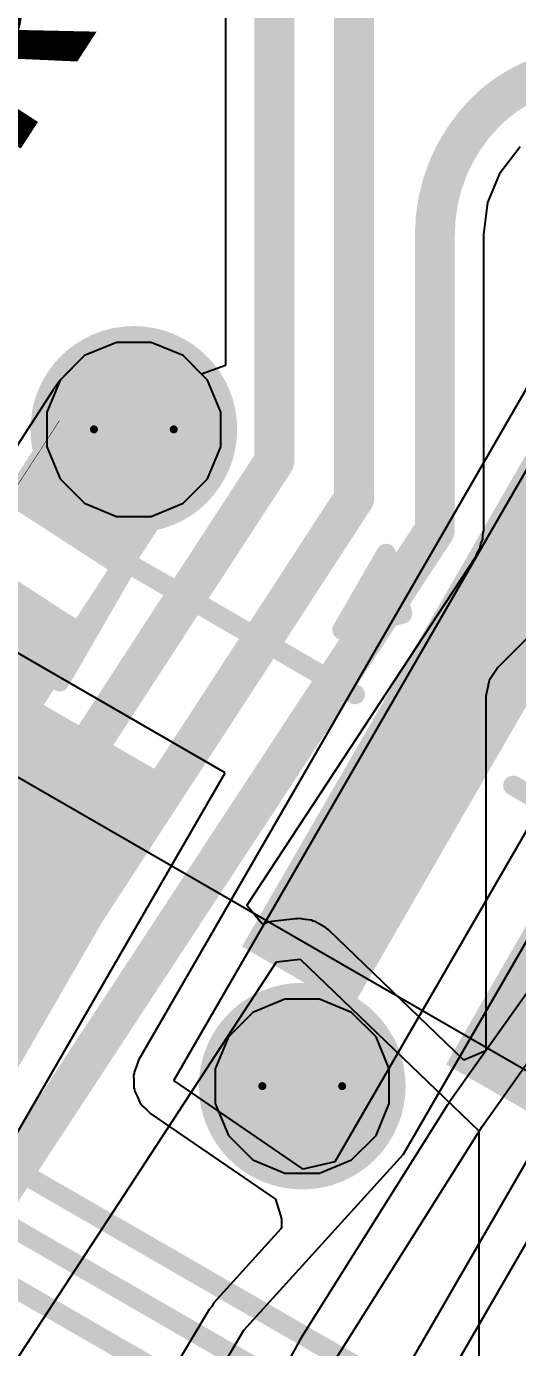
# Model space of a CAD drawing. Header units: inches. Extents: x -30 to 282, y -86 to 78.
# Drawn here: x -18.88 to -15.75, y -29.23 to -20.82 of the extents above; entities that cross this region are included whole.
import ezdxf

# ---------------------------------------------------------------- set-up
doc = ezdxf.new("R2010")
doc.units = ezdxf.units.IN
for name, color, linetype in [('Board Outline', 216, 'Continuous'), ('Bottom Layer', 5, 'Continuous'), ('Bottom Overlay', 54, 'Continuous'), ('Bottom Paste', 16, 'Continuous'), ('Bottom Solder', 6, 'Continuous'), ('Dimensions', 6, 'Continuous'), ('Drill Drawing', 1, 'Continuous'), ('GND 01', 76, 'Continuous'), ('GND 02', 16, 'Continuous'), ('PWR', 156, 'Continuous'), ('SIG 01', 90, 'Continuous'), ('Top Layer', 1, 'Continuous'), ('Top Overlay', 2, 'Continuous'), ('Top Paste', 8, 'Continuous'), ('Top Solder', 216, 'Continuous'), ('Via Holes', 16, 'Continuous')]:
    doc.layers.add(name, color=color, linetype=linetype)
doc.styles.add('Arial_Bold', font='', dxfattribs={"height": 0.2})
doc.styles.get('Arial_Bold').set_extended_font_data('Arial', bold=True)

# ---------------------------------------------------------------- blocks, each defined once
blk = doc.blocks.new('B6B_ZR_SM4_TF_LF__SN__B_34')
at = {"layer": 'Bottom Layer'}
for points in [[(-4.100055299999999, 3.274948999999999), (-3.400056699999999, 3.274948999999999), (-3.400056699999999, -0.725043), (-4.100055299999999, -0.725043)], [(-2.5999313, 3.274948999999999), (-1.8999327, 3.274948999999999), (-1.8999327, -0.725043), (-2.5999313, -0.725043)], [(-6.550088499999999, -0.1249553), (-5.0500915, -0.1249553), (-5.0500915, -2.4249507), (-6.550088499999999, -2.4249507)]]:
    blk.add_hatch(color=5, dxfattribs=at).paths.add_polyline_path(points)
at = {"layer": 'Bottom Overlay'}
blk.add_hatch(color=54, dxfattribs=at).paths.add_polyline_path([(-4.5936281, 1.70963082), (-4.5936281, 1.41753082), (-4.403128099999999, 1.41753082), (-4.403128099999999, 1.70963082)])
at = {"layer": 'Bottom Paste'}
for points in [[(-4.100055299999999, 3.274948999999999), (-3.400056699999999, 3.274948999999999), (-3.400056699999999, -0.725043), (-4.100055299999999, -0.725043)], [(-2.5999313, 3.274948999999999), (-1.8999327, 3.274948999999999), (-1.8999327, -0.725043), (-2.5999313, -0.725043)], [(-6.550088499999999, -0.1249553), (-5.0500915, -0.1249553), (-5.0500915, -2.4249507), (-6.550088499999999, -2.4249507)]]:
    blk.add_hatch(color=16, dxfattribs=at).paths.add_polyline_path(points)
at = {"layer": 'Bottom Solder'}
for points in [[(-4.1508553, 3.325749), (-3.3492567, 3.325749), (-3.3492567, -0.775843), (-4.1508553, -0.775843)], [(-2.6507313, 3.325749), (-1.8491327, 3.325749), (-1.8491327, -0.775843), (-2.6507313, -0.775843)], [(-6.600888499999999, -0.0741553), (-4.9992915, -0.0741553), (-4.9992915, -2.4757507), (-6.600888499999999, -2.4757507)]]:
    blk.add_hatch(color=6, dxfattribs=at).paths.add_polyline_path(points)
at = {"layer": 'Bottom Overlay', "const_width": 0.127}
for points in [[(-4.60629, 1.290447), (-4.60629, 1.849247)], [(-4.60629, 1.849247), (-4.32689, 1.569847)], [(-4.60629, 1.290447), (-4.32689, 1.569847)], [(-6.000013399999999, 0.9749281999999999), (-4.331081, 0.97493074)], [(-6.000013399999999, 0.1060958), (-6.000013399999999, 0.9749281999999999)], [(-3.16880494, 0.9749281999999999), (-2.831084, 0.9749281999999999)], [(-6.000013399999999, -2.7249882), (6.000013399999999, -2.7249882)]]:
    blk.add_lwpolyline(points, dxfattribs=at)
at = {"layer": 'Bottom Overlay', "const_width": 0.0635}
for points in [[(-4.63804, 1.849247, 1), (-4.57454, 1.849247, 1)], [(-4.63804, 1.849247, 1), (-4.57454, 1.849247, 1)], [(-4.358639999999999, 1.569847, 1), (-4.29514, 1.569847, 1)], [(-4.358639999999999, 1.569847, 1), (-4.29514, 1.569847, 1)], [(-4.63804, 1.290447, 1), (-4.57454, 1.290447, 1)], [(-4.63804, 1.290447, 1), (-4.57454, 1.290447, 1)], [(-6.031763399999999, 0.9749281999999999, 1), (-5.9682634, 0.9749281999999999, 1)], [(-6.031763399999999, 0.9749281999999999, 1), (-5.9682634, 0.9749281999999999, 1)], [(-4.362831, 0.97493074, 1), (-4.299331, 0.97493074, 1)], [(-3.20055494, 0.9749281999999999, 1), (-3.13705494, 0.9749281999999999, 1)], [(-6.031763399999999, 0.1060958, 1), (-5.9682634, 0.1060958, 1)]]:
    blk.add_lwpolyline(points, format="xyb", close=True, dxfattribs=at)
blk = doc.blocks.new('B6B_ZR_SM4_TF_LF__SN__B_35')
at = {"layer": 'Bottom Overlay', "const_width": 0.127}
blk.add_lwpolyline([(6.000013399999999, -2.7249882), (-6.000013399999999, -2.7249882)], dxfattribs=at)
blk = doc.blocks.new('R___0603_104')
at = {"layer": 'Top Layer'}
for points in [[(-0.3810025399999999, 0.4444720599999999), (-0.3810025400000001, -0.44452794), (-1.14300254, -0.44452794), (-1.14300254, 0.44447206)], [(1.14296698, 0.4445), (1.14296698, -0.4445), (0.3809669799999999, -0.4445), (0.3809669800000001, 0.4445)]]:
    blk.add_hatch(color=1, dxfattribs=at).paths.add_polyline_path(points)
at = {"layer": 'Top Paste'}
for points in [[(-0.3810025399999999, 0.4444720599999999), (-0.3810025400000001, -0.44452794), (-1.14300254, -0.44452794), (-1.14300254, 0.44447206)], [(1.14296698, 0.4445), (1.14296698, -0.4445), (0.3809669799999999, -0.4445), (0.3809669800000001, 0.4445)]]:
    blk.add_hatch(color=8, dxfattribs=at).paths.add_polyline_path(points)
at = {"layer": 'Top Solder'}
for points in [[(-0.2794025399999999, 0.54607206), (-0.27940254, -0.54612794), (-1.24460254, -0.54612794), (-1.24460254, 0.54607206)], [(1.24456698, 0.5460999999999999), (1.24456698, -0.5461), (0.2793669799999999, -0.5460999999999999), (0.2793669800000001, 0.5461)]]:
    blk.add_hatch(color=216, dxfattribs=at).paths.add_polyline_path(points)
at = {"layer": 'Top Overlay', "const_width": 0.127}
for points in [[(-1.21920254, 0.53337206), (1.21918476, 0.5333873)], [(-1.21920254, 0.53337206), (-1.21916444, -0.5334228599999999)], [(1.21918476, 0.5333873), (1.2192381, -0.53344318)], [(-1.21916444, -0.5334228599999999), (1.2192381, -0.53344318)]]:
    blk.add_lwpolyline(points, dxfattribs=at)
at = {"layer": 'Top Overlay', "const_width": 0.0635}
for points in [[(-1.25095254, 0.53337206, 1), (-1.18745254, 0.53337206, 1)], [(-1.25095254, 0.53337206, 1), (-1.18745254, 0.53337206, 1)], [(1.18743476, 0.5333873, 1), (1.25093476, 0.5333873, 1)], [(1.18743476, 0.5333873, 1), (1.25093476, 0.5333873, 1)], [(-1.25091444, -0.5334228599999999, 1), (-1.18741444, -0.5334228599999999, 1)], [(-1.25091444, -0.5334228599999999, 1), (-1.18741444, -0.5334228599999999, 1)], [(1.1874881, -0.53344318, 1), (1.2509881, -0.53344318, 1)], [(1.1874881, -0.53344318, 1), (1.2509881, -0.53344318, 1)]]:
    blk.add_lwpolyline(points, format="xyb", close=True, dxfattribs=at)
blk = doc.blocks.new('R___0402_105')
at = {"layer": 'Top Layer'}
for points in [[(-0.6984746, -0.31748222), (-0.6984746, 0.31751778), (-0.2412746, 0.31751778), (-0.2412746, -0.31748222)], [(0.2413507999999999, -0.31750254), (0.2413508, 0.31749746), (0.6985507999999999, 0.31749746), (0.6985507999999999, -0.31750254)]]:
    blk.add_hatch(color=1, dxfattribs=at).paths.add_polyline_path(points)
at = {"layer": 'Top Paste'}
for points in [[(-0.6984746, -0.31748222), (-0.6984746, 0.31751778), (-0.2412746, 0.31751778), (-0.2412746, -0.31748222)], [(0.2413507999999999, -0.31750254), (0.2413508, 0.31749746), (0.6985507999999999, 0.31749746), (0.6985507999999999, -0.31750254)]]:
    blk.add_hatch(color=8, dxfattribs=at).paths.add_polyline_path(points)
at = {"layer": 'Top Solder'}
for points in [[(-0.7534757599999999, -0.37248338), (-0.7534757599999999, 0.37251894), (-0.18627344, 0.37251894), (-0.18627344, -0.37248338)], [(0.18634964, -0.3725037), (0.18634964, 0.3724986199999999), (0.7535519599999999, 0.3724986199999999), (0.7535519599999999, -0.3725037)]]:
    blk.add_hatch(color=216, dxfattribs=at).paths.add_polyline_path(points)
at = {"layer": 'Top Overlay'}
for points, const_width in [([(0.7874050799999999, 0.40643048), (-0.7873720599999999, 0.40639746)], 0.127), ([(-0.7873237999999999, -0.40635428), (-0.7873720599999999, 0.40639746)], 0.127), ([(0.7874279399999999, -0.40635682), (0.7874050799999999, 0.40643048)], 0.127), ([(0.7874279399999999, -0.40635682), (-0.7873237999999999, -0.40635428)], 0.127), ([(0.81286096, -0.4318101599999999), (-0.8127364999999999, -0.4317974599999999)], 0.0032258)]:
    blk.add_lwpolyline(points, dxfattribs=dict(at, const_width=const_width))
for points, const_width in [([(-0.8191220599999999, 0.40639746, 1), (-0.75562206, 0.40639746, 1)], 0.0635), ([(-0.8191220599999999, 0.40639746, 1), (-0.75562206, 0.40639746, 1)], 0.0635), ([(0.75565508, 0.40643048, 1), (0.8191550799999999, 0.40643048, 1)], 0.0635), ([(0.75565508, 0.40643048, 1), (0.8191550799999999, 0.40643048, 1)], 0.0635), ([(-0.8190737999999999, -0.40635428, 1), (-0.7555738, -0.40635428, 1)], 0.0635), ([(-0.8190737999999999, -0.40635428, 1), (-0.7555738, -0.40635428, 1)], 0.0635), ([(0.7556779399999999, -0.40635682, 1), (0.8191779399999999, -0.40635682, 1)], 0.0635), ([(0.7556779399999999, -0.40635682, 1), (0.8191779399999999, -0.40635682, 1)], 0.0635), ([(-0.8135416799999999, -0.4317974599999999, 1), (-0.81193132, -0.4317974599999999, 1)], 0.0016129), ([(0.8120557799999999, -0.4318101599999999, 1), (0.81366614, -0.4318101599999999, 1)], 0.0016129)]:
    blk.add_lwpolyline(points, format="xyb", close=True, dxfattribs=dict(at, const_width=const_width))

msp = doc.modelspace()

# ---------------------------------------------------------------- hatches: boundary and pattern name
at = {"layer": 'Bottom Layer'}
h = msp.add_hatch(color=5, dxfattribs=at)
edge = h.paths.add_edge_path()
edge.add_arc((-18.1958361, -23.38592732), 0.2999994, 0, 360)
h = msp.add_hatch(color=5, dxfattribs=at)
edge = h.paths.add_edge_path()
edge.add_arc((-17.12401706, -27.56709244), 0.2999994, 0, 360)
at = {"layer": 'GND 01'}
h = msp.add_hatch(color=76, dxfattribs=at)
edge = h.paths.add_edge_path()
edge.add_arc((-18.1958361, -23.38592732), 0.6579997, 0, 360)
h = msp.add_hatch(color=76, dxfattribs=at)
edge = h.paths.add_edge_path()
edge.add_arc((-17.12401706, -27.56709244), 0.6579997, 0, 360)
at = {"layer": 'GND 02'}
h = msp.add_hatch(color=16, dxfattribs=at)
edge = h.paths.add_edge_path()
edge.add_arc((-18.1958361, -23.38592732), 0.6579997, 0, 360)
h = msp.add_hatch(color=16, dxfattribs=at)
edge = h.paths.add_edge_path()
edge.add_arc((-17.12401706, -27.56709244), 0.6579997, 0, 360)
at = {"layer": 'PWR'}
h = msp.add_hatch(color=156, dxfattribs=at)
edge = h.paths.add_edge_path()
edge.add_arc((-18.1958361, -23.38592732), 0.2999994, 0, 360)
h = msp.add_hatch(color=156, dxfattribs=at)
edge = h.paths.add_edge_path()
edge.add_arc((-17.12401706, -27.56709244), 0.2999994, 0, 360)
at = {"layer": 'SIG 01'}
h = msp.add_hatch(color=90, dxfattribs=at)
edge = h.paths.add_edge_path()
edge.add_arc((-18.1958361, -23.38592732), 0.2999994, 0, 360)
h = msp.add_hatch(color=90, dxfattribs=at)
edge = h.paths.add_edge_path()
edge.add_arc((-17.12401706, -27.56709244), 0.2999994, 0, 360)
at = {"layer": 'Top Layer'}
h = msp.add_hatch(color=1, dxfattribs=at)
edge = h.paths.add_edge_path()
edge.add_arc((-18.1958361, -23.38592732), 0.2999994, 0, 360)
h = msp.add_hatch(color=1, dxfattribs=at)
edge = h.paths.add_edge_path()
edge.add_arc((-17.12401706, -27.56709244), 0.2999994, 0, 360)
at = {"layer": 'Via Holes'}
h = msp.add_hatch(color=7, dxfattribs=at)
edge = h.paths.add_edge_path()
edge.add_arc((-18.1958361, -23.38592732), 0.1499997, 0, 360)
h = msp.add_hatch(color=7, dxfattribs=at)
edge = h.paths.add_edge_path()
edge.add_arc((-17.12401706, -27.56709244), 0.1499997, 0, 360)

# ---------------------------------------------------------------- linework, layer by layer
at = {"layer": 'Board Outline', "const_width": 0.254}
msp.add_lwpolyline([(37.49466466, -16.44645174, -2.5025245443781), (-17.29285086, -16.44645174)], format="xyb", dxfattribs=at)
at = {"layer": 'Bottom Layer'}
for p, q in [((-18.306034, -22.83192792), (-18.50965056, -22.91626862)), ((-18.0856382, -22.83192792), (-18.306034, -22.83192792)), ((-17.88202164, -22.91626862), (-18.0856382, -22.83192792)), ((-18.50965056, -22.91626862), (-18.6654948, -23.07211286)), ((-17.7261774, -23.07211286), (-17.88202164, -22.91626862)), ((-18.6654948, -23.07211286), (-18.7498355, -23.27572942)), ((-15.66268902, -23.0667179), (-18.16533832, -27.40143364)), ((-17.6418367, -23.27572942), (-17.7261774, -23.07211286)), ((-17.94105886, -27.53092284), (-15.43840956, -23.1962071)), ((-18.7498355, -23.27572942), (-18.7498355, -23.49612522)), ((-17.6418367, -23.49612522), (-17.6418367, -23.27572942)), ((-18.7498355, -23.49612522), (-18.6654948, -23.69974178)), ((-17.7261774, -23.69974178), (-17.6418367, -23.49612522)), ((-18.6654948, -23.69974178), (-18.50965056, -23.85558602)), ((-17.88202164, -23.85558602), (-17.7261774, -23.69974178)), ((-14.44482252, -23.76985594), (-16.91551862, -28.04922762)), ((-18.50965056, -23.85558602), (-18.306034, -23.93992672)), ((-18.0856382, -23.93992672), (-17.88202164, -23.85558602)), ((-18.306034, -23.93992672), (-18.0856382, -23.93992672)), ((-16.48046742, -28.00135116), (-14.13926306, -23.9462691)), ((-13.53304634, -24.2962684), (-17.23754236, -30.71264114)), ((-17.0132629, -30.8421278), (-13.37585082, -24.54195244)), ((-17.61414562, -25.57262094), (-19.3531236, -24.56862244)), ((-19.01814332, -28.0044144), (-17.61414562, -25.57262094)), ((-18.16533832, -27.40143364), (-18.17841678, -27.43995782)), ((-18.19456102, -27.48751678), (-18.19781984, -27.49712052)), ((-18.19781984, -27.49712052), (-18.19515792, -27.5377275)), ((-18.1944391, -27.47737202), (-18.19456102, -27.48751678)), ((-18.17841678, -27.43995782), (-18.1944391, -27.47737202)), ((-18.19515792, -27.5377275), (-18.19564306, -27.57841321999999)), ((-18.19564306, -27.57841321999999), (-18.1918737, -27.587829)), ((-18.1918737, -27.587829), (-18.19121076, -27.5979509)), ((-17.11802266, -28.09517367999999), (-17.94105886, -27.53092284)), ((-18.19121076, -27.5979509), (-18.17321232, -27.63444815999999)), ((-18.17321232, -27.63444815999999), (-18.1580917, -27.67222304)), ((-18.1580917, -27.67222304), (-18.1510051, -27.67947982)), ((-18.1510051, -27.67947982), (-18.14651946, -27.6885781)), ((-18.14651946, -27.6885781), (-18.11592008, -27.71541066)), ((-18.11592008, -27.71541066), (-18.08749748, -27.7445216)), ((-18.08749748, -27.7445216), (-17.29499716, -28.28783776)), ((-17.49478594, -29.12119906), (-16.48046742, -28.00135116)), ((-16.91551862, -28.04922762), (-17.11802266, -28.09517367999999)), ((-17.29499716, -28.28783776), (-17.25647552, -28.41293022)), ((-17.25647552, -28.41293022), (-17.2566838, -28.4655006)), ((-17.26016868, -28.47639973999999), (-17.6867312, -28.94734368)), ((-17.2566838, -28.4655006), (-17.26016868, -28.47639973999999)), ((-17.7174271, -28.98891332), (-18.36008266, -30.0705139)), ((-17.70006874, -28.96961186), (-17.7174271, -28.98891332)), ((-17.6867312, -28.94734368), (-17.70006874, -28.96961186)), ((-18.1374415, -30.20279964), (-17.49478594, -29.12119906))]:
    msp.add_line(p, q, dxfattribs=at)
at = {"layer": 'Dimensions'}
for points, const_width in [([(-20.6920338, -24.58493686), (-6.83562768, -32.5849361)], 0.0127), ([(-23.6740827, -25.7499993), (-6.353576319999999, -35.74999962)], 0.127)]:
    msp.add_lwpolyline(points, dxfattribs=dict(at, const_width=const_width))
at = {"layer": 'Drill Drawing'}
for points, const_width in [([(-17.9418361, -23.38592732, 1), (-18.4498361, -23.38592732, 1)], 0.0508), ([(-18.4625361, -23.38592732, 1), (-18.4371361, -23.38592732, 1)], 0.0254), ([(-17.9545361, -23.38592732, 1), (-17.9291361, -23.38592732, 1)], 0.0254), ([(-16.87001706, -27.56709244, 1), (-17.37801706, -27.56709244, 1)], 0.0508), ([(-17.39071706, -27.56709244, 1), (-17.36531706, -27.56709244, 1)], 0.0254), ([(-16.88271706, -27.56709244, 1), (-16.85731706, -27.56709244, 1)], 0.0254)]:
    msp.add_lwpolyline(points, format="xyb", close=True, dxfattribs=dict(at, const_width=const_width))
at = {"layer": 'PWR'}
for p, q in [((-15.17269254, -26.23876134), (-16.19082868, -27.67369116)), ((-15.97961752, -27.8235537), (-14.96148138, -26.38862134)), ((-17.23421496, -27.01309304), (-17.43783152, -27.09743374)), ((-17.01381916, -27.01309304), (-17.23421496, -27.01309304)), ((-16.8102026, -27.09743374), (-17.01381916, -27.01309304)), ((-17.43783152, -27.09743374), (-17.59367576, -27.25327798)), ((-16.65435836, -27.25327798), (-16.8102026, -27.09743374)), ((-17.59367576, -27.25327798), (-17.67801646, -27.45689454)), ((-16.57001766, -27.45689454), (-16.65435836, -27.25327798)), ((-17.67801646, -27.45689454), (-17.67801646, -27.67729034)), ((-16.57001766, -27.67729034), (-16.57001766, -27.45689454)), ((-17.67801646, -27.67729034), (-17.59367576, -27.8809069)), ((-16.19889826, -27.68576886), (-17.1349797, -29.17552966)), ((-16.65435836, -27.8809069), (-16.57001766, -27.67729034)), ((-16.19383858, -27.68041708), (-16.19889826, -27.68576886)), ((-16.19082868, -27.67369116), (-16.19383858, -27.68041708)), ((-16.91569896, -29.3133145), (-15.97961752, -27.8235537)), ((-17.59367576, -27.8809069), (-17.43783152, -28.03675114)), ((-16.8102026, -28.03675114), (-16.65435836, -27.8809069)), ((-17.43783152, -28.03675114), (-17.23421496, -28.12109184)), ((-17.01381916, -28.12109184), (-16.8102026, -28.03675114)), ((-17.23421496, -28.12109184), (-17.01381916, -28.12109184)), ((-17.1376086, -29.1824156), (-17.14236094, -29.18804424)), ((-17.1349797, -29.17552966), (-17.1376086, -29.1824156)), ((-17.14236094, -29.18804424), (-17.35120482, -29.56592004))]:
    msp.add_line(p, q, dxfattribs=at)
at = {"layer": 'SIG 01'}
for p, q in [((-18.306034, -22.83192792), (-18.50965056, -22.91626862)), ((-18.0856382, -22.83192792), (-18.306034, -22.83192792)), ((-17.88202164, -22.91626862), (-18.0856382, -22.83192792)), ((-18.50965056, -22.91626862), (-18.6654948, -23.07211286)), ((-17.7261774, -23.07211286), (-17.88202164, -22.91626862)), ((-18.6654948, -23.07211286), (-18.7498355, -23.27572942)), ((-17.6418367, -23.27572942), (-17.7261774, -23.07211286)), ((-18.7498355, -23.27572942), (-18.7498355, -23.49612522)), ((-17.6418367, -23.49612522), (-17.6418367, -23.27572942)), ((-18.7498355, -23.49612522), (-18.6654948, -23.69974178)), ((-17.7261774, -23.69974178), (-17.6418367, -23.49612522)), ((-18.6654948, -23.69974178), (-18.50965056, -23.85558602)), ((-17.88202164, -23.85558602), (-17.7261774, -23.69974178)), ((-18.50965056, -23.85558602), (-18.306034, -23.93992672)), ((-18.0856382, -23.93992672), (-17.88202164, -23.85558602)), ((-18.306034, -23.93992672), (-18.0856382, -23.93992672)), ((-17.23421496, -27.01309304), (-17.43783152, -27.09743374)), ((-17.01381916, -27.01309304), (-17.23421496, -27.01309304)), ((-16.8102026, -27.09743374), (-17.01381916, -27.01309304)), ((-17.43783152, -27.09743374), (-17.59367576, -27.25327798)), ((-16.65435836, -27.25327798), (-16.8102026, -27.09743374)), ((-17.59367576, -27.25327798), (-17.67801646, -27.45689454)), ((-16.57001766, -27.45689454), (-16.65435836, -27.25327798)), ((-17.67801646, -27.45689454), (-17.67801646, -27.67729034)), ((-16.57001766, -27.67729034), (-16.57001766, -27.45689454)), ((-17.67801646, -27.67729034), (-17.59367576, -27.8809069)), ((-16.65435836, -27.8809069), (-16.57001766, -27.67729034)), ((-17.59367576, -27.8809069), (-17.43783152, -28.03675114)), ((-16.8102026, -28.03675114), (-16.65435836, -27.8809069)), ((-17.43783152, -28.03675114), (-17.23421496, -28.12109184)), ((-17.01381916, -28.12109184), (-16.8102026, -28.03675114)), ((-17.23421496, -28.12109184), (-17.01381916, -28.12109184))]:
    msp.add_line(p, q, dxfattribs=at)
at = {"layer": 'Top Layer'}
for p, q in [((-17.61236508, -18.42112394), (-17.61236508, -22.97895328)), ((-15.86294008, -21.74912084), (-15.73750218, -21.58564898)), ((-15.94219062, -21.94044634), (-15.86294008, -21.74912084)), ((-15.9691959, -22.14558182), (-15.94219062, -21.94044634)), ((-15.96916034, -22.14576724), (-15.9691959, -22.14558182)), ((-15.96916034, -24.0269776), (-15.96916034, -22.14576724)), ((-18.306034, -22.83192792), (-18.50965056, -22.91626862)), ((-18.0856382, -22.83192792), (-18.306034, -22.83192792)), ((-17.88202164, -22.91626862), (-18.0856382, -22.83192792)), ((-18.50965056, -22.91626862), (-18.61486752, -23.02148558)), ((-17.76476508, -23.03352518), (-17.88202164, -22.91626862)), ((-18.61805014, -23.0246682), (-18.66549988, -23.07211032)), ((-18.6180349, -23.02465042), (-18.61805014, -23.0246682)), ((-18.61486752, -23.02148558), (-18.6180349, -23.02465042)), ((-17.61236508, -22.97895328), (-17.76476508, -23.03352518)), ((-18.66549988, -23.07211032), (-18.71095318, -23.13805126)), ((-18.7109481, -23.13805634), (-19.22281144, -23.92625644)), ((-18.71095318, -23.13805126), (-18.7109481, -23.13805634)), ((-14.89512642, -23.91750868), (-15.87885572, -24.90123544)), ((-15.97487026, -24.05568722), (-15.96916034, -24.0269776)), ((-15.97461626, -24.08495818), (-15.97487026, -24.05568722)), ((-15.99281536, -24.14590548), (-15.9865822, -24.11457204)), ((-15.9865822, -24.11457204), (-15.97461626, -24.08495818)), ((-17.47593406, -26.4177526), (-16.0200467, -24.19738366)), ((-16.0200467, -24.19738366), (-16.00908152, -24.17024884)), ((-16.00908152, -24.17024884), (-15.99281536, -24.14590548)), ((-15.87885572, -24.90123544), (-15.9349948, -24.98525356)), ((-15.9349948, -24.98525356), (-15.95470774, -25.08435928)), ((-15.95470774, -25.08435928), (-15.95470774, -27.34215512)), ((-17.47556322, -26.41874066), (-17.47593406, -26.4177526)), ((-17.38389716, -26.53041938), (-17.47556322, -26.41874066)), ((-17.37094316, -26.53556796), (-17.38389716, -26.53041938)), ((-17.3418627, -26.52316006), (-17.37094316, -26.53556796)), ((-17.32961736, -26.52303052), (-17.3418627, -26.52316006)), ((-17.31796384, -26.5193018), (-17.32961736, -26.52303052)), ((-17.1665392, -26.50206028), (-17.31796384, -26.5193018)), ((-17.1543472, -26.50307374), (-17.1665392, -26.50206028)), ((-17.14238888, -26.50044738), (-17.1543472, -26.50307374)), ((-17.1043346, -26.50723426), (-17.14238888, -26.50044738)), ((-17.06583836, -26.51043466), (-17.1043346, -26.50723426)), ((-17.05496208, -26.5160379), (-17.06583836, -26.51043466)), ((-17.04290978, -26.51818674), (-17.05496208, -26.5160379)), ((-17.01034952, -26.53901982), (-17.04290978, -26.51818674)), ((-16.97600872, -26.55670838), (-17.01034952, -26.53901982)), ((-16.96810424, -26.56604542), (-16.97600872, -26.55670838)), ((-16.95779184, -26.57264434), (-16.96810424, -26.56604542)), ((-16.09492082, -27.40187306), (-16.95779184, -26.57264434)), ((-19.68353188, -30.4439193), (-17.28866494, -26.77661396)), ((-17.28866494, -26.77661396), (-17.1372403, -26.75937244)), ((-17.1372403, -26.75937244), (-16.00035662, -27.85193058)), ((-15.95470774, -27.34215512), (-16.09492082, -27.40187306)), ((-16.00035662, -27.85193058), (-16.00035662, -29.8949745))]:
    msp.add_line(p, q, dxfattribs=at)
for points, const_width in [([(-17.30159354, -23.58728836), (-17.30159354, -18.42043052)], 0.254), ([(-16.79394152, -23.81880428), (-16.79394152, -18.66113616)], 0.254), ([(-16.27993188, -24.0269776), (-16.27993188, -22.14576724)], 0.254), ([(-18.4944893, -23.8540544), (-18.1958361, -23.38592732)], 0.3048), ([(-21.33397562, -29.78714642), (-17.30159354, -23.58728836)], 0.254), ([(-20.78944026, -29.96782932), (-16.79162758, -23.82111822)], 0.254), ([(-16.79394152, -23.81880428), (-16.79162758, -23.82111822)], 0.254), ([(-20.25960896, -30.09636856), (-16.27993188, -24.0269776)], 0.254)]:
    msp.add_lwpolyline(points, dxfattribs=dict(at, const_width=const_width))
at = {"layer": 'Top Layer', "const_width": 0.254}
for points in [[(-15.95759064, -21.36612948, -0.1993904596042989), (-15.27695192, -21.08346558)], [(-16.27993442, -22.14576724, -0.198574991962589), (-15.95759064, -21.36612948)]]:
    msp.add_lwpolyline(points, format="xyb", dxfattribs=at)
at = {"layer": 'Top Layer'}
for points, const_width in [([(-16.02109064, -21.36612948, 1), (-15.89409064, -21.36612948, 1)], 0.127), ([(-16.02109064, -21.36612948, 1), (-15.89409064, -21.36612948, 1)], 0.127), ([(-16.34343442, -22.14576724, 1), (-16.21643442, -22.14576724, 1)], 0.127), ([(-16.34343188, -22.14576724, 1), (-16.21643188, -22.14576724, 1)], 0.127), ([(-18.2720361, -23.38592732, 1), (-18.1196361, -23.38592732, 1)], 0.1524), ([(-17.36509354, -23.58728836, 1), (-17.23809354, -23.58728836, 1)], 0.127), ([(-17.36509354, -23.58728836, 1), (-17.23809354, -23.58728836, 1)], 0.127), ([(-18.5706893, -23.8540544, 1), (-18.4182893, -23.8540544, 1)], 0.1524), ([(-16.85744152, -23.81880428, 1), (-16.73044152, -23.81880428, 1)], 0.127), ([(-16.85744152, -23.81880428, 1), (-16.73044152, -23.81880428, 1)], 0.127), ([(-16.85512758, -23.82111822, 1), (-16.72812758, -23.82111822, 1)], 0.127), ([(-16.85512758, -23.82111822, 1), (-16.72812758, -23.82111822, 1)], 0.127), ([(-16.34343188, -24.0269776, 1), (-16.21643188, -24.0269776, 1)], 0.127), ([(-16.34343188, -24.0269776, 1), (-16.21643188, -24.0269776, 1)], 0.127)]:
    msp.add_lwpolyline(points, format="xyb", close=True, dxfattribs=dict(at, const_width=const_width))

# ---------------------------------------------------------------- block references
for name, p, rotation in [('B6B_ZR_SM4_TF_LF__SN__B_34', (-13.5251317, -28.08242288), 330), ('R___0402_105', (-18.75041716, -24.24811508), 237), ('R___0603_104', (-20.02216976, -26.15252834), 57.00000000000001), ('B6B_ZR_SM4_TF_LF__SN__B_35', (-16.57113272, -33.37342322), 150)]:
    msp.add_blockref(name, p, dxfattribs=dict(rotation=rotation))

# ---------------------------------------------------------------- texts
at = {"layer": 'Top Overlay', "style": 'Arial_Bold'}
msp.add_text('NRST', height=1.00000054, rotation=57.00000000000001, dxfattribs=at).set_placement((-19.5155439, -22.52180408))

doc.saveas('drawing.dxf')
